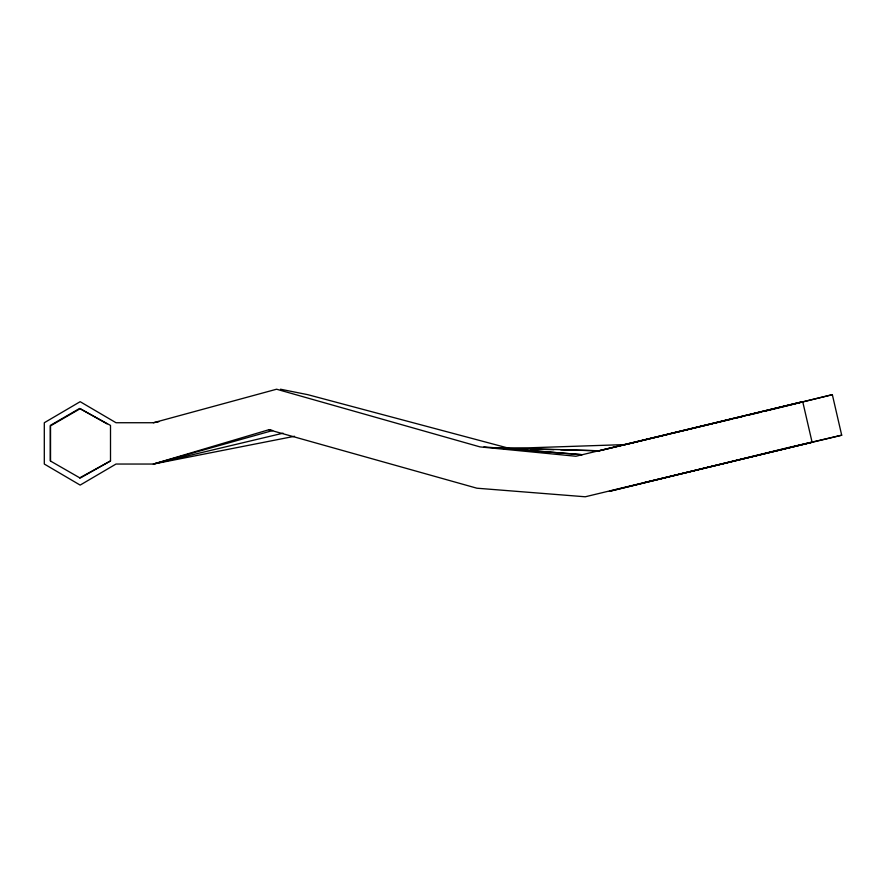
<?xml version="1.0" encoding="UTF-8"?>
<svg xmlns="http://www.w3.org/2000/svg" width="886" height="886" viewBox="0 0 886 886"><rect width="100%" height="100%" fill="white"/><g stroke="black" fill="none" stroke-linecap="round" stroke-linejoin="round"><path stroke-width="1.33" d="M78.976 409.387L50.535 425.856L50.535 460.93M110.551 460.93L80.161 478.075L50.303 460.93L50.303 425.424L79.629 408.446L110.506 425.424L110.506 460.93L79.629 477.908M294.54 436.277L153.422 464.042L268.79 429.754L272.689 430.53L153.422 464.042L116.011 464.042L80.161 485.096L44.3 464.042L44.3 422.733L80.161 401.69L116.011 422.733L153.422 422.733L158.838 421.747M153.422 422.733L276.587 389.22L480.024 446.898L575.9 456.246L802.727 401.69L812.085 442.225L609.413 491.331L786.58 448.006M778.561 407.925L832.342 394.669L841.7 435.203L643.712 482.748M627.133 444.24L668.708 434.195M671.389 433.542L832.342 394.669M812.085 442.225L585.258 496.78L476.912 488.208L268.79 429.754M713.008 423.597L599.279 450.797L560.772 449.833M715.678 422.965L731.736 419.122M734.416 418.48L742.435 416.564M749.124 414.958L761.174 412.079M763.843 411.447L777.221 408.247M153.422 464.042L283.044 433.188M802.727 401.69L599.279 450.797L494.831 447.674L582.135 454.695L483.922 446.898M787.92 447.674L841.7 435.203M625.782 444.562L509.649 448.46L307.763 394.669L280.485 389.22M505.751 448.46L519.506 448.803M530.504 449.08L553.894 449.656M80.161 408.701L107.051 423.873"/></g></svg>
